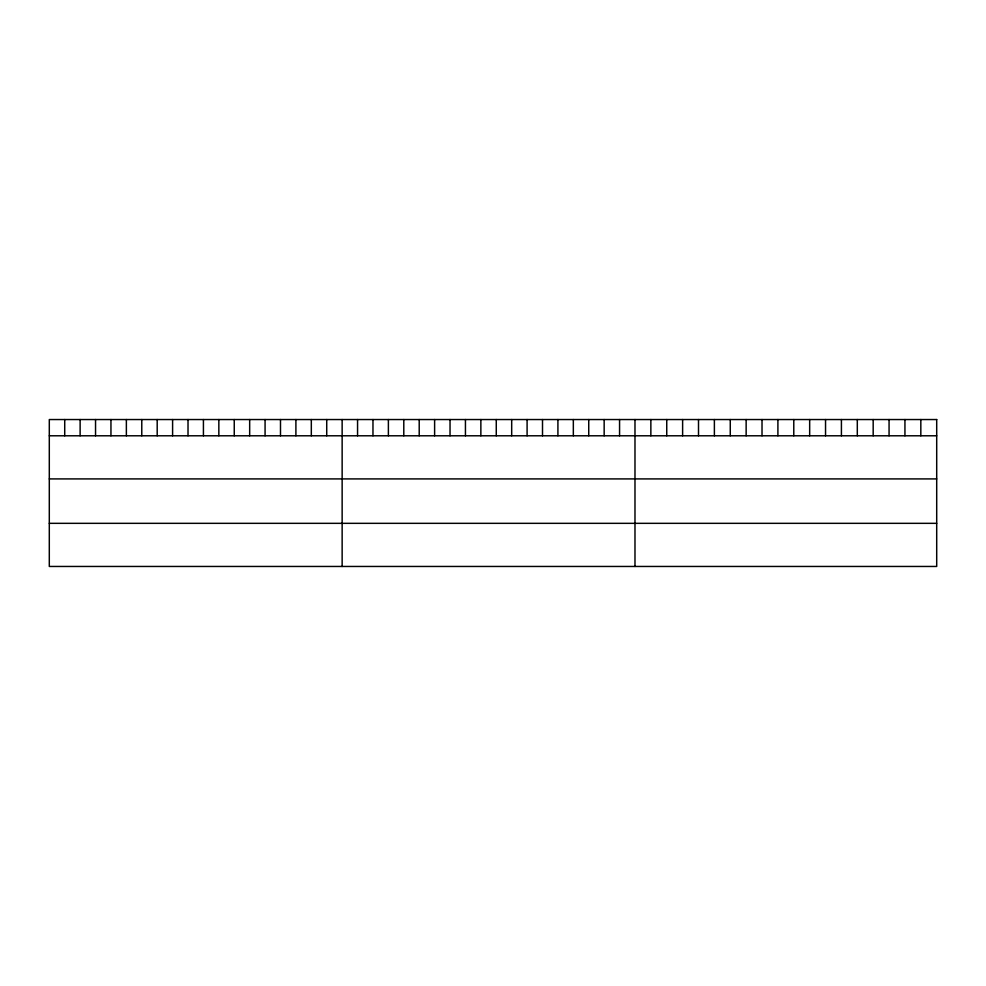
<?xml version="1.0" encoding="UTF-8"?>
<svg xmlns="http://www.w3.org/2000/svg" width="986" height="986" viewBox="0 0 986 986"><rect width="100%" height="100%" fill="white"/><g stroke="black" fill="none" stroke-linecap="round" stroke-linejoin="round"><path stroke-width="1.48" d="M49.3 435.787L936.7 435.787M49.3 478.913L936.7 478.913M49.3 523.332L936.7 523.332M920.825 419.543L920.825 435.787M904.938 419.543L904.938 435.787M889.064 419.543L889.064 435.787M873.177 419.543L873.177 435.787M857.302 419.543L857.302 435.787M841.415 419.543L841.415 435.787M825.541 419.543L825.541 435.787M809.666 419.543L809.666 435.787M793.779 419.543L793.779 435.787M777.905 419.543L777.905 435.787M762.018 419.543L762.018 435.787M746.143 419.543L746.143 435.787M730.269 419.543L730.269 435.787M714.382 419.543L714.382 435.787M698.507 419.543L698.507 435.787M682.62 419.543L682.62 435.787M666.746 419.543L666.746 435.787M650.859 419.543L650.859 435.787M634.984 419.543L634.984 566.457M619.565 419.543L619.565 435.787M604.159 419.543L604.159 435.787M588.741 419.543L588.741 435.787M573.334 419.543L573.334 435.787M557.916 419.543L557.916 435.787M542.51 419.543L542.51 435.787M527.091 419.543L527.091 435.787M511.685 419.543L511.685 435.787M496.266 419.543L496.266 435.787M480.86 419.543L480.86 435.787M465.441 419.543L465.441 435.787M450.035 419.543L450.035 435.787M434.616 419.543L434.616 435.787M419.21 419.543L419.21 435.787M403.792 419.543L403.792 435.787M388.385 419.543L388.385 435.787M372.967 419.543L372.967 435.787M357.561 419.543L357.561 435.787M342.142 419.543L342.142 566.457M326.723 419.543L326.723 435.787M311.317 419.543L311.317 435.787M295.899 419.543L295.899 435.787M280.492 419.543L280.492 435.787M265.074 419.543L265.074 435.787M249.668 419.543L249.668 435.787M234.249 419.543L234.249 435.787M218.843 419.543L218.843 435.787M203.424 419.543L203.424 435.787M188.018 419.543L188.018 435.787M172.599 419.543L172.599 435.787M157.193 419.543L157.193 435.787M141.774 419.543L141.774 435.787M126.368 419.543L126.368 435.787M110.95 419.543L110.95 435.787M95.543 419.543L95.543 435.787M80.125 419.543L80.125 435.787M64.719 419.543L64.719 435.787M936.7 419.543L49.3 419.543L49.3 566.457L936.7 566.457L936.7 419.543"/></g></svg>
